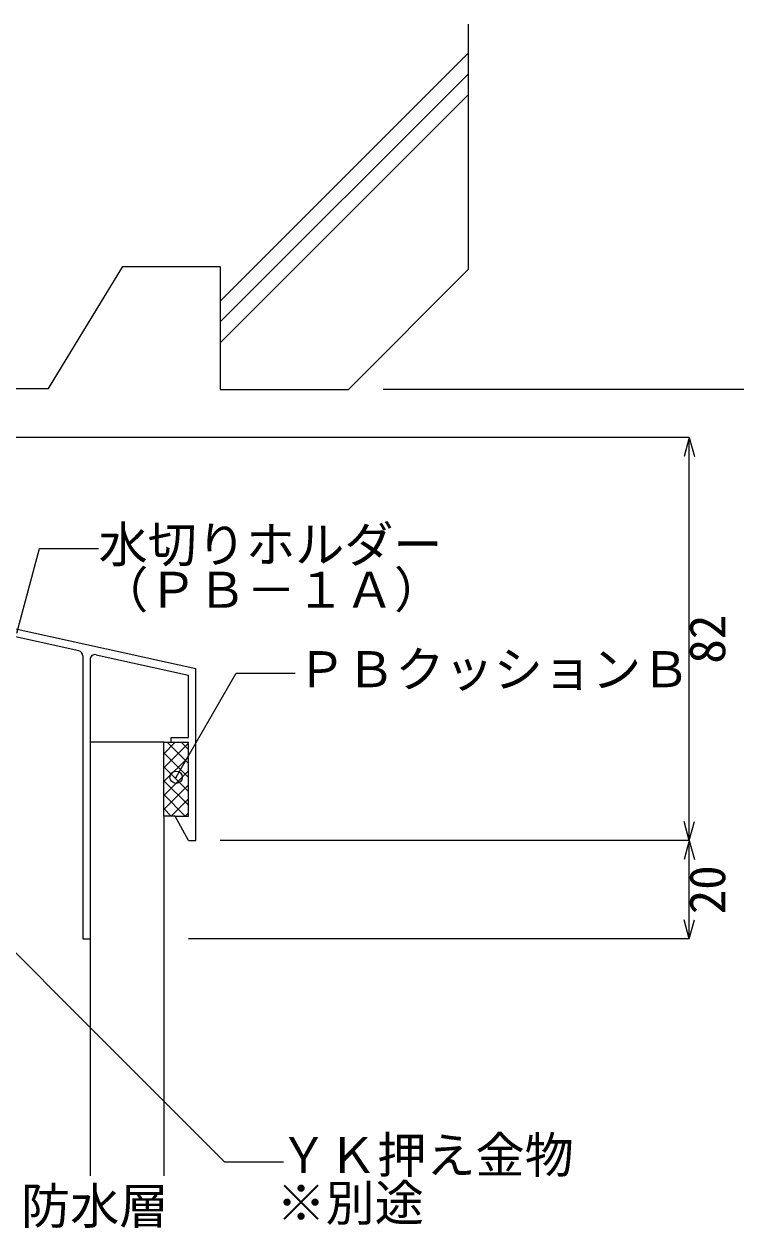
# Model space of a CAD drawing. Units: millimetres at full size, sheet at 1:5; details may follow other scales. Extents: x -675 to 675, y -471 to 460.
# Drawn here: x 296.1 to 441, y 80.4 to 325.4 of the extents above; entities that cross this region are included whole.
import ezdxf
from ezdxf.enums import TextEntityAlignment as Align

# ---------------------------------------------------------------- set-up
doc = ezdxf.new("R2010")
doc.units = ezdxf.units.MM
doc.header["$LTSCALE"] = 5
doc.header["$PDMODE"] = 32
doc.header["$PDSIZE"] = 2.5
doc.layers.add('1-0_芯・寸法線', color=7, linetype='Continuous', lineweight=18)
doc.styles.add('ＭＳ ゴシック', font='')
doc.styles.get('ＭＳ ゴシック').set_extended_font_data('MS Gothic')

msp = doc.modelspace()

# ---------------------------------------------------------------- linework, layer by layer
at = {"layer": '1-0_芯・寸法線'}
for p, q in [((386.478, 325.355), (386.478, 275.422)), ((336.037, 268.983), (386.478, 319.423)), ((336.037, 264.74), (386.478, 315.18)), ((336.037, 260.497), (386.478, 310.938)), ((301.076, 251.222), (316.234, 276.036)), ((316.234, 276.036), (336.037, 276.036)), ((336.037, 276.036), (336.037, 251.036)), ((362.092, 251.036), (386.478, 275.422)), ((261.04, 251.222), (301.076, 251.222)), ((336.037, 251.036), (362.092, 251.036)), ((476.04, 251.036), (369.163, 251.036)), ((431.478, 241.222), (276.04, 241.222)), ((431.478, 241.222), (430.442, 237.359)), ((431.478, 241.222), (432.513, 237.359)), ((431.478, 159.222), (431.478, 241.222)), ((294.659, 201.423), (299.267, 218.62)), ((299.267, 218.62), (311.267, 218.62)), ((263.04, 209.222), (331.04, 194.222)), ((307.255, 197.821), (261.04, 208.015)), ((308.04, 196.844), (308.04, 139.222)), ((309.54, 196.072), (309.54, 139.222)), ((310.755, 197.049), (329.54, 192.905)), ((331.04, 159.222), (331.04, 194.222)), ((327.04, 172.103), (339.286, 193.315)), ((329.54, 180.222), (329.54, 192.905)), ((339.286, 193.315), (351.286, 193.315)), ((324.54, 179.222), (309.54, 179.222)), ((324.54, 176.875), (326.887, 179.222)), ((324.54, 174.046), (329.54, 179.046)), ((325.213, 179.222), (329.54, 174.896)), ((326.04, 179.222), (326.04, 180.222)), ((326.04, 180.222), (329.54, 180.222)), ((326.04, 179.222), (329.54, 179.222)), ((328.042, 179.222), (329.54, 177.725)), ((329.54, 164.222), (329.54, 179.222)), ((324.54, 177.068), (329.54, 172.068)), ((324.54, 171.218), (329.54, 176.218)), ((324.54, 174.239), (329.54, 169.239)), ((324.54, 168.389), (329.54, 173.389)), ((324.54, 171.411), (329.54, 166.411)), ((324.54, 165.561), (329.54, 170.561)), ((324.54, 168.582), (328.899, 164.222)), ((326.03, 164.222), (329.54, 167.732)), ((324.54, 165.754), (326.071, 164.222)), ((326.84, 164.222), (324.54, 164.222)), ((324.54, 164.222), (324.54, 90.983)), ((328.858, 164.222), (329.54, 164.904)), ((431.478, 159.222), (430.442, 163.086)), ((431.478, 159.222), (432.513, 163.086)), ((329.54, 159.222), (331.04, 159.222)), ((431.478, 159.222), (336.04, 159.222)), ((431.478, 159.222), (430.442, 155.359)), ((431.478, 159.222), (432.513, 155.359)), ((431.478, 139.222), (431.478, 159.222)), ((272.339, 158.429), (309.377, 121.39)), ((431.478, 139.222), (430.442, 143.086)), ((431.478, 139.222), (432.513, 143.086)), ((308.04, 139.222), (309.54, 139.222)), ((309.54, 139.222), (309.54, 90.983)), ((431.478, 139.222), (329.54, 139.222)), ((309.377, 121.39), (336.894, 93.873)), ((336.894, 93.873), (348.894, 93.873))]:
    msp.add_line(p, q, dxfattribs=at)
for points in [[(324.54, 164.222), (324.54, 179.222), (326.04, 179.222)], [(329.54, 159.222), (326.84, 164.222), (329.54, 164.222)]]:
    msp.add_lwpolyline(points, dxfattribs=at)
for centre, start, end in [((307.04, 196.844), 0, 77.56044), ((310.54, 196.072), 77.56044, 180)]:
    msp.add_arc(centre, 1, start, end, dxfattribs=at)
msp.add_point((327.04, 172.103), dxfattribs=at)

# ---------------------------------------------------------------- texts
at = {"layer": '1-0_芯・寸法線', "style": 'ＭＳ ゴシック'}
for s, p in [('水切りホルダー', (311.267, 213.62)), ('（ＰＢ－１Ａ）', (311.393, 204.387)), ('ＰＢクッションＢ', (351.676, 188.227)), ('ＹＫ押え金物', (347.967, 89.367)), ('防水層', (295.488, 79.025)), ('※別途', (347.466, 79.652))]:
    msp.add_text(s, height=7.331, dxfattribs=at).set_placement(p, align=Align.BOTTOM_LEFT)
for s, p in [('82', (440.978, 195.222)), ('20', (440.978, 144.222))]:
    msp.add_text(s, height=7.331, rotation=90, dxfattribs=at).set_placement(p, align=Align.BOTTOM_LEFT)

doc.saveas('drawing.dxf')
